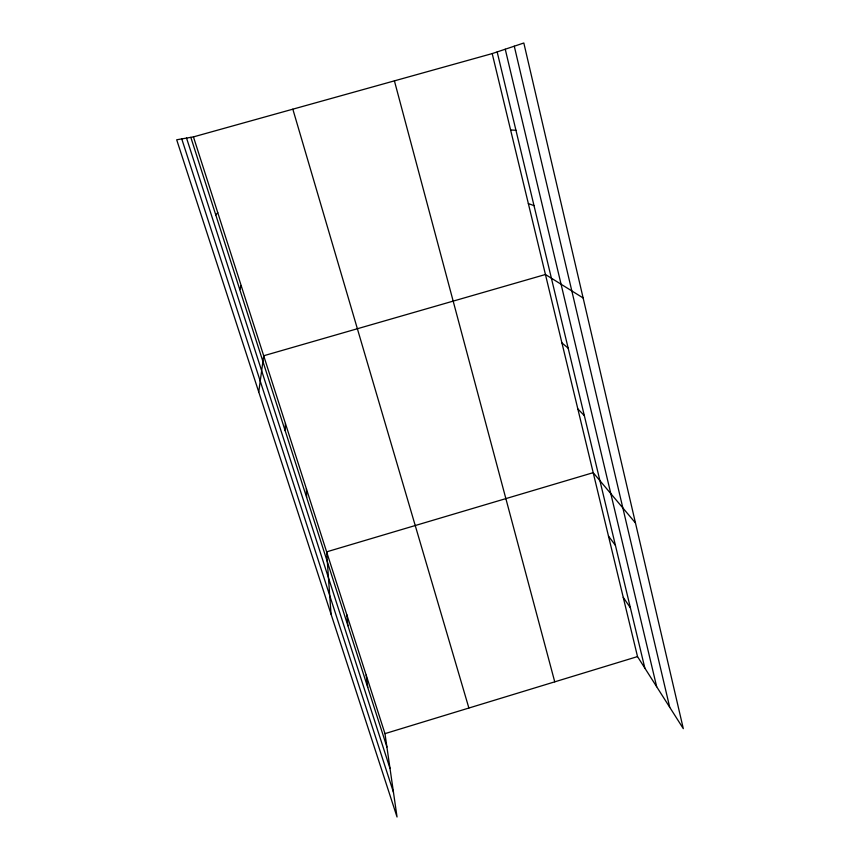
<?xml version="1.0" encoding="UTF-8"?>
<svg xmlns="http://www.w3.org/2000/svg" width="860" height="860" viewBox="0 0 860 860"><rect width="100%" height="100%" fill="white"/><g stroke="black" fill="none" stroke-linecap="round" stroke-linejoin="round"><path stroke-width="1.29" d="M285.176 430.699L285.423 423.475M258.742 391.988L263.697 355.76L545.444 274.501L583.134 297.969M239.8 289.627L241.155 285.531M215.785 214.968L217.752 212.624M492.2 53.589L523.826 43L683.313 728.657L637.518 656.588L492.2 53.589L193.446 136.891L176.687 139.782L397.04 817L384.968 733.634L193.446 136.891M384.968 733.634L637.518 656.588M510.614 129.989L515.946 130.258M528.352 203.573L534.006 205.626M561.924 342.904L568.17 348.16M577.834 408.919L584.327 415.606M635.465 522.955L593.196 472.677L326.628 551.851L331.035 614.158M608.482 536.113L615.438 545.38M623.242 597.378L630.401 607.826M186.545 138.084L390.01 768.475M181.75 138.901L393.45 792.221M190.823 137.342L386.903 746.975M292.83 109.177L468.883 708.027M394.407 80.851L554.743 681.84M497.166 51.922L644.85 668.134M505.25 49.213L656.674 686.731M514.28 46.193L669.714 707.264M366.199 675.132L367.747 687.409M346.763 614.577L347.902 625.714M306.396 488.802L306.633 497.413"/></g></svg>
